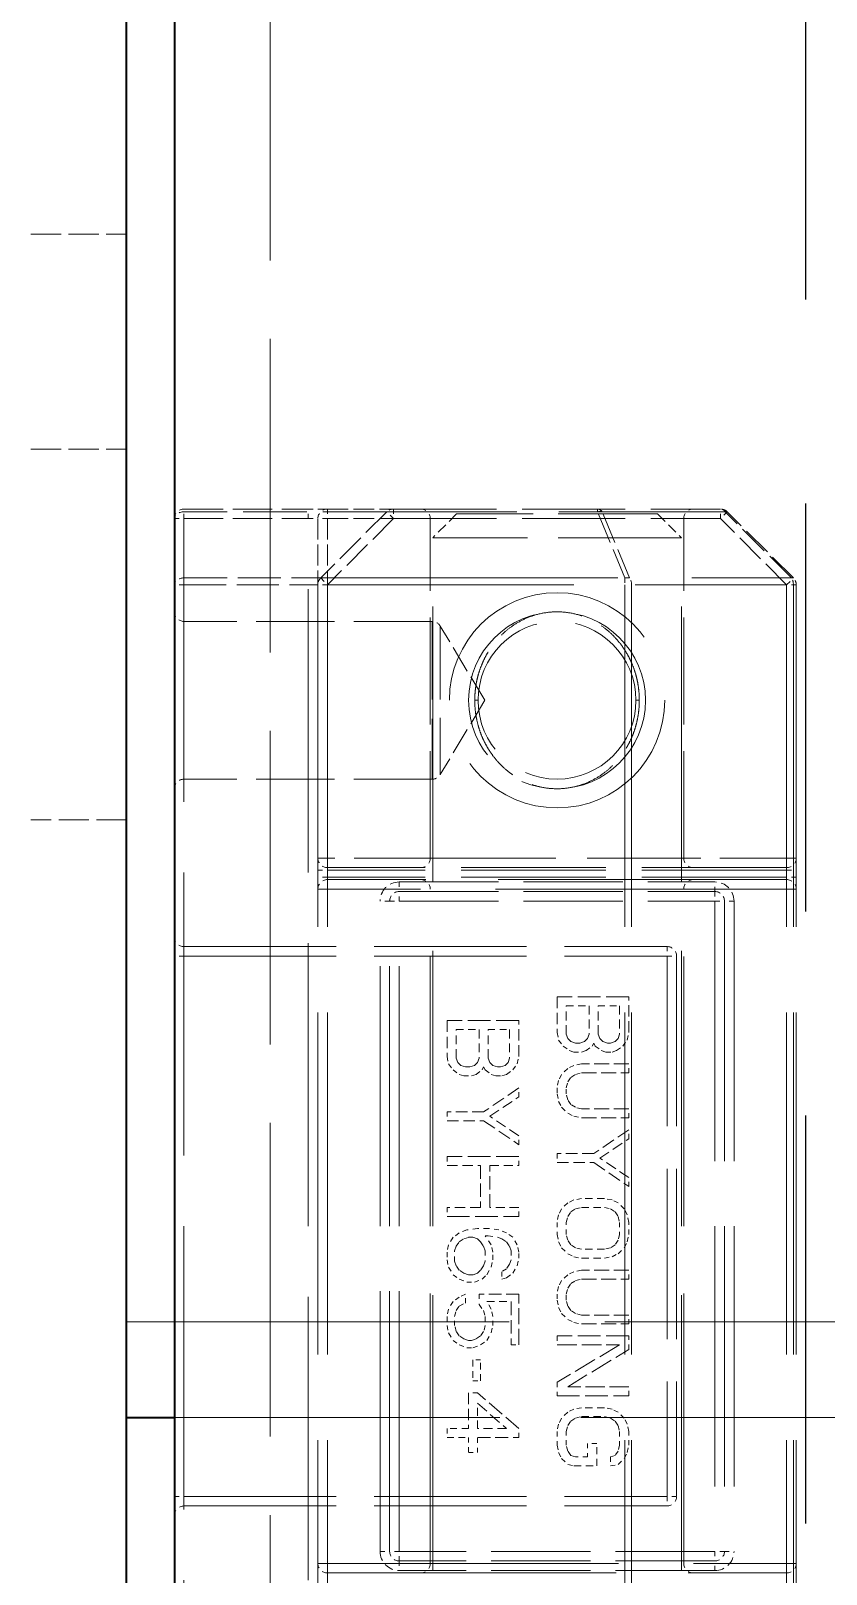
# Model space of a CAD drawing. Header units: millimetres. Extents: x 0 to 2523, y 0 to 1782.
# Drawn here: x 528.71 to 545.34, y 767.79 to 800.07 of the extents above; entities that cross this region are included whole.
import ezdxf

# ---------------------------------------------------------------- set-up
doc = ezdxf.new("R2010")
doc.units = ezdxf.units.MM
doc.header["$LTSCALE"] = 3
for name, pattern in [('CHAIN', [0.3543, 0.2362, -0.0295, 0.0591, -0.0295]), ('DASHED', [0.2067, 0.1654, -0.0413]), ('DOUBLE_DASH_CHAIN', [1.2403, 0.6614, -0.0827, 0.1654, -0.0827, 0.1654, -0.0827])]:
    doc.linetypes.add(name, pattern=pattern)
for name, color, linetype, lineweight in [('가려진 것(ISO)', 2, 'DASHED', 18), ('가려진 좁은 것(ISO)', 2, 'DASHED', 18), ('가시적인 것(ISO)', 3, 'Continuous', 40), ('단면선(ISO)', 7, 'CHAIN', 25)]:
    doc.layers.add(name, color=color, linetype=linetype, lineweight=lineweight)

# ---------------------------------------------------------------- blocks, each defined once
blk = doc.blocks.new('2dTransSection1')
at = {"layer": '단면선(ISO)', "linetype": 'DOUBLE_DASH_CHAIN', "ltscale": 5.732075}
blk.add_line((181.637, 243.488), (181.637, 325.427), dxfattribs=at)

msp = doc.modelspace()

# ---------------------------------------------------------------- linework, layer by layer
at = {"layer": '가려진 것(ISO)', "ltscale": 13.223674}
msp.add_line((533.7116, 746.0669), (533.7116, 951.0669), dxfattribs=at)
at = {"layer": '가려진 것(ISO)', "ltscale": 1.269698}
for p, q in [((528.7116, 795.8169), (530.7116, 795.8169)), ((528.7116, 791.3169), (530.7116, 791.3169)), ((530.7116, 783.5669), (528.7116, 783.5669))]:
    msp.add_line(p, q, dxfattribs=at)
at = {"layer": '가려진 것(ISO)', "ltscale": 1.650637}
msp.add_line((531.9116, 790.0669), (534.5116, 790.0669), dxfattribs=at)
at = {"layer": '가려진 것(ISO)', "ltscale": 0.398819}
msp.add_line((534.9116, 790.0669), (534.5116, 790.0669), dxfattribs=at)
at = {"layer": '가려진 것(ISO)', "ltscale": 0.877865}
for p, q in [((534.7116, 789.8669), (534.7116, 788.484)), ((534.9116, 790.0669), (536.2945, 790.0669))]:
    msp.add_line(p, q, dxfattribs=at)
at = {"layer": '가려진 것(ISO)', "ltscale": 1.24153}
for p, q in [((536.1531, 790.0083), (534.7702, 788.6254)), ((544.6531, 788.6254), (543.2702, 790.0083))]:
    msp.add_line(p, q, dxfattribs=at)
at = {"layer": '가려진 것(ISO)', "ltscale": 4.338998}
msp.add_line((536.2945, 790.0669), (543.1288, 790.0669), dxfattribs=at)
at = {"layer": '가려진 것(ISO)', "ltscale": 4.507682}
for p, q in [((537.0616, 782.7669), (537.0616, 789.8669)), ((542.3616, 782.7669), (542.3616, 789.8669))]:
    msp.add_line(p, q, dxfattribs=at)
at = {"layer": '가려진 것(ISO)', "ltscale": 0.448852}
for p, q in [((537.6117, 789.9669), (537.1116, 789.4668)), ((541.8116, 789.9669), (542.3116, 789.4668))]:
    msp.add_line(p, q, dxfattribs=at)
at = {"layer": '가려진 것(ISO)', "ltscale": 4.188526}
msp.add_line((541.8116, 789.9669), (537.6117, 789.9669), dxfattribs=at)
at = {"layer": '가려진 것(ISO)', "ltscale": 5.185843}
msp.add_line((542.3116, 789.4668), (537.1116, 789.4668), dxfattribs=at)
at = {"layer": '가려진 것(ISO)', "ltscale": 11.611019}
for p, q in [((537.1116, 760.6669), (537.1116, 789.4668)), ((542.3116, 760.6669), (542.3116, 789.4668))]:
    msp.add_line(p, q, dxfattribs=at)
at = {"layer": '가려진 것(ISO)', "ltscale": 14.424725}
for p, q in [((534.7116, 788.484), (534.7116, 761.6497)), ((544.7116, 788.484), (544.7116, 761.6497))]:
    msp.add_line(p, q, dxfattribs=at)
at = {"layer": '가려진 것(ISO)', "ltscale": 3.293022}
for p, q in [((537.0985, 787.7169), (531.9116, 787.7169)), ((537.0985, 784.4169), (531.9116, 784.4169))]:
    msp.add_line(p, q, dxfattribs=at)
at = {"layer": '가려진 것(ISO)', "ltscale": 1.150204}
for q in [(537.2699, 787.6199), (537.2699, 784.5139)]:
    msp.add_line((538.2031, 786.0669), q, dxfattribs=at)
at = {"layer": '가려진 것(ISO)', "ltscale": 6.094929}
msp.add_line((544.5116, 782.5669), (534.9116, 782.5669), dxfattribs=at)
at = {"layer": '가려진 것(ISO)', "ltscale": 12.159042}
for p, q in [((544.5116, 782.3169), (534.9116, 782.3169)), ((534.9116, 767.8169), (544.5116, 767.8169))]:
    msp.add_line(p, q, dxfattribs=at)
at = {"layer": '가려진 것(ISO)', "ltscale": 4.190233}
for p, q in [((536.4116, 782.0669), (543.0116, 782.0669)), ((543.0116, 768.0669), (536.4116, 768.0669))]:
    msp.add_line(p, q, dxfattribs=at)
at = {"layer": '가려진 것(ISO)', "ltscale": 11.369134}
for p, q in [((537.0616, 768.0169), (537.0616, 782.1169)), ((542.3616, 768.0169), (542.3616, 782.1169))]:
    msp.add_line(p, q, dxfattribs=at)
at = {"layer": '가려진 것(ISO)', "ltscale": 10.965973}
for p, q in [((536.2116, 768.2669), (536.2116, 781.8669)), ((543.2116, 781.8669), (543.2116, 768.2669))]:
    msp.add_line(p, q, dxfattribs=at)
at = {"layer": '가려진 것(ISO)', "ltscale": 6.412379}
for p, q in [((531.9116, 780.9169), (542.0116, 780.9169)), ((531.9116, 769.2169), (542.0116, 769.2169))]:
    msp.add_line(p, q, dxfattribs=at)
at = {"layer": '가려진 것(ISO)', "ltscale": 7.174257}
msp.add_line((542.2116, 780.7169), (542.2116, 769.4169), dxfattribs=at)
at = {"layer": '가려진 것(ISO)', "ltscale": 0.476074}
for p, q in [((539.7116, 779.8669), (539.7116, 779.1169)), ((541.2116, 779.1169), (541.2116, 779.8669)), ((537.4116, 779.3669), (537.4116, 778.6169)), ((538.9116, 778.6169), (538.9116, 779.3669)), ((537.8585, 771.5856), (537.8585, 770.8356))]:
    msp.add_line(p, q, dxfattribs=at)
at = {"layer": '가려진 것(ISO)', "ltscale": 0.952248}
for p, q in [((541.2116, 779.8669), (539.7116, 779.8669)), ((538.9116, 779.3669), (537.4116, 779.3669)), ((538.9116, 776.5231), (537.4116, 776.5231)), ((537.4116, 775.2731), (538.9116, 775.2731)), ((541.2116, 772.7731), (539.7116, 772.7731)), ((539.7116, 771.5231), (541.2116, 771.5231))]:
    msp.add_line(p, q, dxfattribs=at)
at = {"layer": '가려진 것(ISO)', "ltscale": 0.376871}
for p, q in [((539.9031, 779.0856), (539.9031, 779.6794)), ((540.3819, 779.6794), (540.3819, 779.0856)), ((540.5733, 779.0856), (540.5733, 779.6794)), ((541.0202, 779.6794), (541.0202, 779.0856)), ((537.6031, 778.5856), (537.6031, 779.1794)), ((538.0819, 779.1794), (538.0819, 778.5856)), ((538.2733, 778.5856), (538.2733, 779.1794)), ((538.7202, 779.1794), (538.7202, 778.5856))]:
    msp.add_line(p, q, dxfattribs=at)
at = {"layer": '가려진 것(ISO)', "ltscale": 0.303841}
for p, q in [((539.9031, 779.6794), (540.3819, 779.6794)), ((537.6031, 779.1794), (538.0819, 779.1794)), ((540.701, 775.6481), (540.2223, 775.6481)), ((540.2223, 775.4606), (540.701, 775.4606)), ((540.701, 774.5856), (540.2223, 774.5856)), ((540.2223, 774.3981), (540.701, 774.3981)), ((540.701, 771.2731), (540.2223, 771.2731)), ((540.2223, 771.0856), (540.701, 771.0856)), ((540.0627, 770.0544), (540.5414, 770.0544))]:
    msp.add_line(p, q, dxfattribs=at)
at = {"layer": '가려진 것(ISO)', "ltscale": 0.283578}
for p, q in [((540.5733, 779.6794), (541.0202, 779.6794)), ((538.2733, 779.1794), (538.7202, 779.1794)), ((537.8585, 770.8356), (537.4116, 770.8356)), ((537.4116, 770.6481), (537.8585, 770.6481))]:
    msp.add_line(p, q, dxfattribs=at)
at = {"layer": '가려진 것(ISO)', "ltscale": 0.101151}
for p, q in [((539.7116, 779.1169), (539.7436, 778.9606)), ((541.1797, 778.9606), (541.2116, 779.1169)), ((537.4116, 778.6169), (537.4436, 778.4606)), ((538.8797, 778.4606), (538.9116, 778.6169)), ((539.7436, 778.1169), (539.7116, 777.9606)), ((539.7116, 777.8356), (539.7436, 777.6794)), ((539.7436, 775.3044), (539.7116, 775.1481)), ((541.2116, 775.1481), (541.1797, 775.3044)), ((537.4436, 774.6794), (537.4116, 774.5231)), ((538.3691, 774.5231), (538.3372, 774.6794)), ((538.9116, 774.5231), (538.8797, 774.6794)), ((539.7116, 774.8981), (539.7436, 774.7419)), ((541.1797, 774.7419), (541.2116, 774.8981)), ((537.4116, 774.3669), (537.4436, 774.2106)), ((538.3372, 774.2106), (538.3691, 774.3669)), ((538.8797, 774.2419), (538.9116, 774.3981)), ((539.7436, 773.8044), (539.7116, 773.6481)), ((537.4436, 773.3356), (537.4116, 773.1794)), ((538.3691, 773.1794), (538.3372, 773.3356)), ((539.7116, 773.5231), (539.7436, 773.3669)), ((537.4116, 772.9919), (537.4436, 772.8356)), ((538.3372, 772.8356), (538.3691, 772.9919)), ((539.7436, 770.9294), (539.7116, 770.7731)), ((541.2116, 770.7731), (541.1797, 770.9294)), ((539.7116, 770.4919), (539.7436, 770.3356)), ((541.1797, 770.3356), (541.2116, 770.4919))]:
    msp.add_line(p, q, dxfattribs=at)
at = {"layer": '가려진 것(ISO)', "ltscale": 0.099868}
for p, q in [((539.7436, 778.9606), (539.8393, 778.8356)), ((541.084, 778.8356), (541.1797, 778.9606)), ((537.4436, 778.4606), (537.5393, 778.3356)), ((538.784, 778.3356), (538.8797, 778.4606)), ((538.0819, 773.4294), (538.1776, 773.3044))]:
    msp.add_line(p, q, dxfattribs=at)
at = {"layer": '가려진 것(ISO)', "ltscale": 0.100459}
for p, q in [((539.8393, 778.8356), (539.967, 778.7419)), ((540.318, 778.7419), (540.4457, 778.8356)), ((540.5095, 778.8356), (540.6372, 778.7419)), ((540.9563, 778.7419), (541.084, 778.8356)), ((537.5393, 778.3356), (537.667, 778.2419)), ((538.018, 778.2419), (538.1457, 778.3356)), ((538.2095, 778.3356), (538.3372, 778.2419)), ((538.6563, 778.2419), (538.784, 778.3356)), ((537.667, 774.9294), (537.5393, 774.8356)), ((538.784, 774.8356), (538.6563, 774.9294)), ((537.5393, 774.0544), (537.667, 773.9606)), ((538.6563, 773.9919), (538.784, 774.0856)), ((537.667, 773.5856), (537.5393, 773.4919)), ((537.5393, 772.6794), (537.667, 772.5856)), ((538.1138, 772.5856), (538.2414, 772.6794))]:
    msp.add_line(p, q, dxfattribs=at)
at = {"layer": '가려진 것(ISO)', "ltscale": 0.062776}
for p, q in [((539.9351, 778.9919), (539.9031, 779.0856)), ((540.3819, 779.0856), (540.3499, 778.9919)), ((540.6053, 778.9919), (540.5733, 779.0856)), ((541.0202, 779.0856), (540.9882, 778.9919)), ((537.6351, 778.4919), (537.6031, 778.5856)), ((538.0819, 778.5856), (538.0499, 778.4919)), ((538.3053, 778.4919), (538.2733, 778.5856)), ((538.7202, 778.5856), (538.6882, 778.4919)), ((537.5712, 774.5544), (537.6031, 774.6481)), ((538.1776, 774.6481), (538.2095, 774.5544)), ((538.7202, 774.6481), (538.7521, 774.5544)), ((537.6031, 774.2419), (537.5712, 774.3356)), ((538.2095, 774.3356), (538.1776, 774.2419)), ((538.7521, 774.3669), (538.7202, 774.2731))]:
    msp.add_line(p, q, dxfattribs=at)
at = {"layer": '가려진 것(ISO)', "ltscale": 0.056618}
for p, q in [((539.9989, 778.9294), (539.9351, 778.9919)), ((540.3499, 778.9919), (540.2861, 778.9294)), ((540.6691, 778.9294), (540.6053, 778.9919)), ((540.9882, 778.9919), (540.9244, 778.9294)), ((537.6989, 778.4294), (537.6351, 778.4919)), ((538.0499, 778.4919), (537.9861, 778.4294)), ((538.3691, 778.4294), (538.3053, 778.4919)), ((538.6882, 778.4919), (538.6244, 778.4294)), ((538.0499, 774.8044), (538.1138, 774.7419)), ((538.1138, 774.1481), (538.0499, 774.0856))]:
    msp.add_line(p, q, dxfattribs=at)
at = {"layer": '가려진 것(ISO)', "ltscale": 0.063844}
for p, q in [((540.0946, 778.8981), (539.9989, 778.9294)), ((540.2861, 778.9294), (540.1904, 778.8981)), ((540.7648, 778.8981), (540.6691, 778.9294)), ((540.9244, 778.9294), (540.8287, 778.8981)), ((539.967, 778.7419), (540.0627, 778.7106)), ((540.2223, 778.7106), (540.318, 778.7419)), ((540.6372, 778.7419), (540.7329, 778.7106)), ((540.8606, 778.7106), (540.9563, 778.7419)), ((537.667, 778.2419), (537.7627, 778.2106)), ((537.7946, 778.3981), (537.6989, 778.4294)), ((537.9861, 778.4294), (537.8904, 778.3981)), ((537.9223, 778.2106), (538.018, 778.2419)), ((538.3372, 778.2419), (538.4329, 778.2106)), ((538.4648, 778.3981), (538.3691, 778.4294)), ((538.6244, 778.4294), (538.5287, 778.3981)), ((538.5606, 778.2106), (538.6563, 778.2419)), ((537.7627, 774.8044), (537.8585, 774.8356)), ((537.9542, 774.8356), (538.0499, 774.8044)), ((538.4648, 774.8356), (538.5606, 774.8044)), ((537.8585, 774.0544), (537.7627, 774.0856)), ((538.0499, 774.0856), (537.9542, 774.0544)), ((538.5606, 773.9606), (538.6563, 773.9919)), ((537.8585, 772.6794), (537.7627, 772.7106)), ((538.018, 772.7106), (537.9223, 772.6794)), ((540.0946, 770.2419), (539.9989, 770.2731)), ((540.9244, 770.2731), (540.8287, 770.2419))]:
    msp.add_line(p, q, dxfattribs=at)
at = {"layer": '가려진 것(ISO)', "ltscale": 0.060688}
for p, q in [((540.1904, 778.8981), (540.0946, 778.8981)), ((537.8904, 778.3981), (537.7946, 778.3981)), ((537.8585, 774.8356), (537.9542, 774.8356)), ((537.9542, 774.0544), (537.8585, 774.0544))]:
    msp.add_line(p, q, dxfattribs=at)
at = {"layer": '가려진 것(ISO)', "ltscale": 0.044455}
for p, q in [((540.4457, 778.8356), (540.4776, 778.8981)), ((540.4776, 778.8981), (540.5095, 778.8356)), ((538.1457, 778.3356), (538.1776, 778.3981)), ((538.1776, 778.3981), (538.2095, 778.3356))]:
    msp.add_line(p, q, dxfattribs=at)
at = {"layer": '가려진 것(ISO)', "ltscale": 0.040425}
for p, q in [((540.8287, 778.8981), (540.7648, 778.8981)), ((538.5287, 778.3981), (538.4648, 778.3981)), ((538.2095, 774.8669), (538.2733, 774.8669)), ((537.9223, 772.6794), (537.8585, 772.6794))]:
    msp.add_line(p, q, dxfattribs=at)
at = {"layer": '가려진 것(ISO)', "ltscale": 0.101214}
for p, q in [((540.0627, 778.7106), (540.2223, 778.7106)), ((537.7627, 778.2106), (537.9223, 778.2106)), ((537.8265, 773.8981), (537.9861, 773.8981)), ((538.7521, 772.5856), (538.9116, 772.5856)), ((538.1138, 772.2731), (537.9542, 772.2731)), ((537.9542, 771.8356), (538.1138, 771.8356))]:
    msp.add_line(p, q, dxfattribs=at)
at = {"layer": '가려진 것(ISO)', "ltscale": 0.080951}
for p, q in [((540.7329, 778.7106), (540.8606, 778.7106)), ((538.4329, 778.2106), (538.5606, 778.2106)), ((537.8265, 772.5231), (537.9542, 772.5231))]:
    msp.add_line(p, q, dxfattribs=at)
at = {"layer": '가려진 것(ISO)', "ltscale": 0.089011}
for p, q in [((539.8074, 778.2419), (539.7436, 778.1169)), ((539.7436, 777.6794), (539.8074, 777.5544)), ((539.8074, 775.4294), (539.7436, 775.3044)), ((541.1797, 775.3044), (541.1159, 775.4294)), ((539.7436, 774.7419), (539.8074, 774.6169)), ((541.1159, 774.6169), (541.1797, 774.7419)), ((539.8074, 773.9294), (539.7436, 773.8044)), ((539.8074, 771.0544), (539.7436, 770.9294)), ((541.1797, 770.9294), (541.1159, 771.0544)), ((539.7436, 770.3356), (539.8074, 770.2106)), ((541.1159, 770.2106), (541.1797, 770.3356))]:
    msp.add_line(p, q, dxfattribs=at)
at = {"layer": '가려진 것(ISO)', "ltscale": 0.113336}
for p, q in [((539.9351, 778.3669), (539.8074, 778.2419)), ((539.8074, 777.5544), (539.9351, 777.4294)), ((539.9351, 775.5544), (539.8074, 775.4294)), ((541.1159, 775.4294), (540.9882, 775.5544)), ((539.8074, 774.6169), (539.9351, 774.4919)), ((540.9882, 774.4919), (541.1159, 774.6169)), ((539.9351, 774.0544), (539.8074, 773.9294)), ((539.8074, 773.2419), (539.9351, 773.1169)), ((539.9351, 771.1794), (539.8074, 771.0544)), ((541.1159, 771.0544), (540.9882, 771.1794)), ((539.8074, 770.2106), (539.9351, 770.0856)), ((540.9882, 770.0856), (541.1159, 770.2106))]:
    msp.add_line(p, q, dxfattribs=at)
at = {"layer": '가려진 것(ISO)', "ltscale": 0.090143}
for p, q in [((540.0627, 778.4294), (539.9351, 778.3669)), ((539.9351, 777.4294), (540.0627, 777.3669)), ((540.0627, 775.6169), (539.9351, 775.5544)), ((540.9882, 775.5544), (540.8606, 775.6169)), ((539.9351, 774.4919), (540.0627, 774.4294)), ((540.8606, 774.4294), (540.9882, 774.4919)), ((540.0627, 774.1169), (539.9351, 774.0544)), ((537.7946, 773.6481), (537.667, 773.5856)), ((537.667, 773.3981), (537.7946, 773.4606)), ((539.9351, 773.1169), (540.0627, 773.0544)), ((540.0627, 771.2419), (539.9351, 771.1794)), ((540.9882, 771.1794), (540.8606, 771.2419))]:
    msp.add_line(p, q, dxfattribs=at)
at = {"layer": '가려진 것(ISO)', "ltscale": 0.071908}
for p, q in [((539.9351, 778.0856), (539.9989, 778.1794)), ((539.9989, 777.6169), (539.9351, 777.7106)), ((539.9351, 775.2731), (539.9989, 775.3669)), ((540.9244, 775.3669), (540.9882, 775.2731)), ((537.6031, 774.6481), (537.667, 774.7419)), ((538.1138, 774.7419), (538.1776, 774.6481)), ((538.6563, 774.7419), (538.7202, 774.6481)), ((539.9989, 774.6794), (539.9351, 774.7731)), ((540.9882, 774.7731), (540.9244, 774.6794)), ((537.667, 774.1481), (537.6031, 774.2419)), ((538.1776, 774.2419), (538.1138, 774.1481)), ((538.7202, 774.2731), (538.6563, 774.1794)), ((539.9351, 773.7731), (539.9989, 773.8669)), ((537.6031, 773.3044), (537.667, 773.3981)), ((539.9989, 773.3044), (539.9351, 773.3981)), ((537.667, 772.7731), (537.6031, 772.8669)), ((538.1776, 772.8669), (538.1138, 772.7731)), ((539.9351, 770.8981), (539.9989, 770.9919)), ((540.9244, 770.9919), (540.9882, 770.8981)), ((539.9989, 770.2731), (539.9351, 770.3669)), ((540.9882, 770.3669), (540.9244, 770.2731))]:
    msp.add_line(p, q, dxfattribs=at)
at = {"layer": '가려진 것(ISO)', "ltscale": 0.072493}
for p, q in [((539.9989, 778.1794), (540.0946, 778.2419)), ((540.0946, 777.5544), (539.9989, 777.6169)), ((539.9989, 775.3669), (540.0946, 775.4294)), ((540.8287, 775.4294), (540.9244, 775.3669)), ((537.667, 774.7419), (537.7627, 774.8044)), ((538.5606, 774.8044), (538.6563, 774.7419)), ((540.0946, 774.6169), (539.9989, 774.6794)), ((540.9244, 774.6794), (540.8287, 774.6169)), ((537.7627, 774.0856), (537.667, 774.1481)), ((538.6563, 774.1794), (538.5606, 774.1169)), ((539.9989, 773.8669), (540.0946, 773.9294)), ((540.0946, 773.2419), (539.9989, 773.3044)), ((537.7627, 772.7106), (537.667, 772.7731)), ((538.1138, 772.7731), (538.018, 772.7106)), ((539.9989, 770.9919), (540.0946, 771.0544)), ((540.8287, 771.0544), (540.9244, 770.9919))]:
    msp.add_line(p, q, dxfattribs=at)
at = {"layer": '가려진 것(ISO)', "ltscale": 0.103138}
for p, q in [((540.2223, 778.4606), (540.0627, 778.4294)), ((540.0627, 777.3669), (540.2223, 777.3356)), ((540.2223, 775.6481), (540.0627, 775.6169)), ((540.8606, 775.6169), (540.701, 775.6481)), ((540.0627, 774.4294), (540.2223, 774.3981)), ((540.701, 774.3981), (540.8606, 774.4294)), ((540.2223, 774.1481), (540.0627, 774.1169)), ((540.0627, 773.0544), (540.2223, 773.0231)), ((540.2223, 771.2731), (540.0627, 771.2419)), ((540.8606, 771.2419), (540.701, 771.2731)), ((540.8287, 770.0544), (540.9882, 770.0856))]:
    msp.add_line(p, q, dxfattribs=at)
at = {"layer": '가려진 것(ISO)', "ltscale": 0.083344}
for p, q in [((540.0946, 778.2419), (540.2223, 778.2731)), ((540.2223, 777.5231), (540.0946, 777.5544)), ((540.0946, 775.4294), (540.2223, 775.4606)), ((540.701, 775.4606), (540.8287, 775.4294)), ((540.2223, 774.5856), (540.0946, 774.6169)), ((540.8287, 774.6169), (540.701, 774.5856)), ((540.0946, 773.9294), (540.2223, 773.9606)), ((540.2223, 773.2106), (540.0946, 773.2419)), ((540.0946, 771.0544), (540.2223, 771.0856)), ((540.701, 771.0856), (540.8287, 771.0544)), ((539.9351, 770.0856), (540.0627, 770.0544))]:
    msp.add_line(p, q, dxfattribs=at)
at = {"layer": '가려진 것(ISO)', "ltscale": 0.628045}
for p, q in [((541.2116, 778.4606), (540.2223, 778.4606)), ((540.2223, 778.2731), (541.2116, 778.2731)), ((541.2116, 777.5231), (540.2223, 777.5231)), ((540.2223, 777.3356), (541.2116, 777.3356)), ((541.2116, 774.1481), (540.2223, 774.1481)), ((540.2223, 773.9606), (541.2116, 773.9606)), ((541.2116, 773.2106), (540.2223, 773.2106)), ((540.2223, 773.0231), (541.2116, 773.0231))]:
    msp.add_line(p, q, dxfattribs=at)
at = {"layer": '가려진 것(ISO)', "ltscale": 0.118944}
for p, q in [((541.2116, 778.2731), (541.2116, 778.4606)), ((538.9116, 777.7731), (538.9116, 777.9606)), ((541.2116, 777.3356), (541.2116, 777.5231)), ((537.4116, 777.4606), (537.4116, 777.2731)), ((538.9116, 776.7731), (538.9116, 776.9606)), ((541.2116, 776.8981), (541.2116, 777.0856)), ((539.7116, 776.5856), (539.7116, 776.3981)), ((541.2116, 775.8981), (541.2116, 776.0856)), ((537.4116, 775.4606), (537.4116, 775.2731)), ((538.9116, 775.2731), (538.9116, 775.4606)), ((538.7521, 774.5544), (538.7521, 774.3669)), ((541.2116, 773.9606), (541.2116, 774.1481)), ((537.7946, 773.4606), (537.7946, 773.6481)), ((537.4116, 773.1794), (537.4116, 772.9919)), ((537.5712, 772.9919), (537.5712, 773.1794)), ((538.2095, 773.1794), (538.2095, 772.9919)), ((538.3691, 772.9919), (538.3691, 773.1794)), ((541.2116, 773.0231), (541.2116, 773.2106)), ((539.7116, 772.7731), (539.7116, 772.5856)), ((541.2116, 771.5231), (541.2116, 771.7106)), ((537.4116, 770.8356), (537.4116, 770.6481)), ((538.9116, 770.6481), (538.9116, 770.8356)), ((540.8287, 770.2419), (540.8287, 770.0544))]:
    msp.add_line(p, q, dxfattribs=at)
at = {"layer": '가려진 것(ISO)', "ltscale": 0.563788}
for p, q in [((538.9116, 777.9606), (538.1776, 777.4606)), ((538.1776, 777.2731), (538.9116, 776.7731)), ((541.2116, 777.0856), (540.4776, 776.5856)), ((540.4776, 776.3981), (541.2116, 775.8981))]:
    msp.add_line(p, q, dxfattribs=at)
at = {"layer": '가려진 것(ISO)', "ltscale": 0.079262}
for p, q in [((539.7116, 777.9606), (539.7116, 777.8356)), ((539.9031, 777.8356), (539.9031, 777.9606)), ((538.9116, 774.3981), (538.9116, 774.5231)), ((539.7116, 773.6481), (539.7116, 773.5231)), ((539.9031, 773.5231), (539.9031, 773.6481))]:
    msp.add_line(p, q, dxfattribs=at)
at = {"layer": '가려진 것(ISO)', "ltscale": 0.081808}
for p, q in [((539.9031, 777.9606), (539.9351, 778.0856)), ((539.9351, 777.7106), (539.9031, 777.8356)), ((539.9031, 775.1481), (539.9351, 775.2731)), ((540.9882, 775.2731), (541.0202, 775.1481)), ((539.9351, 774.7731), (539.9031, 774.8981)), ((541.0202, 774.8981), (540.9882, 774.7731)), ((539.9031, 773.6481), (539.9351, 773.7731)), ((539.9351, 773.3981), (539.9031, 773.5231)), ((537.5712, 773.1794), (537.6031, 773.3044)), ((537.6031, 772.8669), (537.5712, 772.9919)), ((538.1776, 773.3044), (538.2095, 773.1794)), ((538.2095, 772.9919), (538.1776, 772.8669)), ((539.9031, 770.7731), (539.9351, 770.8981)), ((540.9882, 770.8981), (541.0202, 770.7731)), ((539.9351, 770.3669), (539.9031, 770.4919)), ((541.0202, 770.4919), (540.9882, 770.3669))]:
    msp.add_line(p, q, dxfattribs=at)
at = {"layer": '가려진 것(ISO)', "ltscale": 0.463306}
for p, q in [((538.3053, 777.3669), (538.9116, 777.7731)), ((538.9116, 776.9606), (538.3053, 777.3669)), ((540.6053, 776.4919), (541.2116, 776.8981)), ((541.2116, 776.0856), (540.6053, 776.4919))]:
    msp.add_line(p, q, dxfattribs=at)
at = {"layer": '가려진 것(ISO)', "ltscale": 0.486206}
for p, q in [((538.1776, 777.4606), (537.4116, 777.4606)), ((537.4116, 777.2731), (538.1776, 777.2731)), ((540.4776, 776.5856), (539.7116, 776.5856)), ((539.7116, 776.3981), (540.4776, 776.3981))]:
    msp.add_line(p, q, dxfattribs=at)
at = {"layer": '가려진 것(ISO)', "ltscale": 0.118943}
for p, q in [((537.4116, 776.5231), (537.4116, 776.3356)), ((538.9116, 776.3356), (538.9116, 776.5231))]:
    msp.add_line(p, q, dxfattribs=at)
at = {"layer": '가려진 것(ISO)', "ltscale": 0.44568}
for p, q in [((537.4116, 776.3356), (538.1138, 776.3356)), ((538.1138, 775.4606), (537.4116, 775.4606))]:
    msp.add_line(p, q, dxfattribs=at)
at = {"layer": '가려진 것(ISO)', "ltscale": 0.555437}
for p, q in [((538.1138, 776.3356), (538.1138, 775.4606)), ((538.3053, 775.4606), (538.3053, 776.3356))]:
    msp.add_line(p, q, dxfattribs=at)
at = {"layer": '가려진 것(ISO)', "ltscale": 0.384892}
for p, q in [((538.3053, 776.3356), (538.9116, 776.3356)), ((538.9116, 775.4606), (538.3053, 775.4606)), ((538.6563, 770.8356), (538.0499, 770.8356))]:
    msp.add_line(p, q, dxfattribs=at)
at = {"layer": '가려진 것(ISO)', "ltscale": 0.108707}
for p, q in [((537.8265, 774.9919), (537.667, 774.9294)), ((538.6563, 774.9294), (538.4968, 774.9919)), ((537.667, 773.9606), (537.8265, 773.8981)), ((537.9861, 773.8981), (538.1457, 773.9606)), ((537.667, 772.5856), (537.8265, 772.5231)), ((537.9542, 772.5231), (538.1138, 772.5856))]:
    msp.add_line(p, q, dxfattribs=at)
at = {"layer": '가려진 것(ISO)', "ltscale": 0.14312}
for p, q in [((538.0499, 775.0231), (537.8265, 774.9919)), ((538.4968, 774.9919), (538.2733, 775.0231))]:
    msp.add_line(p, q, dxfattribs=at)
at = {"layer": '가려진 것(ISO)', "ltscale": 0.141739}
msp.add_line((538.2733, 775.0231), (538.0499, 775.0231), dxfattribs=at)
at = {"layer": '가려진 것(ISO)', "ltscale": 0.158625}
for p, q in [((539.7116, 775.1481), (539.7116, 774.8981)), ((539.9031, 774.8981), (539.9031, 775.1481)), ((541.0202, 775.1481), (541.0202, 774.8981)), ((541.2116, 774.8981), (541.2116, 775.1481))]:
    msp.add_line(p, q, dxfattribs=at)
at = {"layer": '가려진 것(ISO)', "ltscale": 0.116246}
for p, q in [((537.5393, 774.8356), (537.4436, 774.6794)), ((538.8797, 774.6794), (538.784, 774.8356)), ((537.4436, 774.2106), (537.5393, 774.0544)), ((538.2414, 774.0544), (538.3372, 774.2106)), ((538.784, 774.0856), (538.8797, 774.2419)), ((537.5393, 773.4919), (537.4436, 773.3356)), ((538.3372, 773.3356), (538.2414, 773.4919)), ((537.4436, 772.8356), (537.5393, 772.6794)), ((538.2414, 772.6794), (538.3372, 772.8356))]:
    msp.add_line(p, q, dxfattribs=at)
at = {"layer": '가려진 것(ISO)', "ltscale": 0.143916}
msp.add_line((538.3372, 774.6794), (538.2095, 774.8669), dxfattribs=at)
at = {"layer": '가려진 것(ISO)', "ltscale": 0.123085}
msp.add_line((538.2733, 774.8669), (538.4648, 774.8356), dxfattribs=at)
at = {"layer": '가려진 것(ISO)', "ltscale": 0.099103}
for p, q in [((537.4116, 774.5231), (537.4116, 774.3669)), ((538.3691, 774.3669), (538.3691, 774.5231)), ((538.5606, 774.1169), (538.5606, 773.9606))]:
    msp.add_line(p, q, dxfattribs=at)
at = {"layer": '가려진 것(ISO)', "ltscale": 0.138784}
for p, q in [((537.5712, 774.3356), (537.5712, 774.5544)), ((538.2095, 774.5544), (538.2095, 774.3356)), ((538.0819, 773.6481), (538.0819, 773.4294))]:
    msp.add_line(p, q, dxfattribs=at)
at = {"layer": '가려진 것(ISO)', "ltscale": 0.084977}
msp.add_line((538.1457, 773.9606), (538.2414, 774.0544), dxfattribs=at)
at = {"layer": '가려진 것(ISO)', "ltscale": 0.526731}
msp.add_line((538.9116, 773.6481), (538.0819, 773.6481), dxfattribs=at)
at = {"layer": '가려진 것(ISO)', "ltscale": 0.67448}
msp.add_line((538.9116, 772.5856), (538.9116, 773.6481), dxfattribs=at)
at = {"layer": '가려진 것(ISO)', "ltscale": 0.324104}
msp.add_line((538.2414, 773.4919), (538.7521, 773.4919), dxfattribs=at)
at = {"layer": '가려진 것(ISO)', "ltscale": 0.575277}
msp.add_line((538.7521, 773.4919), (538.7521, 772.5856), dxfattribs=at)
at = {"layer": '가려진 것(ISO)', "ltscale": 0.08901}
msp.add_line((539.7436, 773.3669), (539.8074, 773.2419), dxfattribs=at)
at = {"layer": '가려진 것(ISO)', "ltscale": 16.126431}
msp.add_line((530.7116, 773.0669), (550.7116, 773.0669), dxfattribs=at)
at = {"layer": '가려진 것(ISO)', "ltscale": 0.178465}
for p, q in [((541.2116, 772.4919), (541.2116, 772.7731)), ((539.7116, 771.8044), (539.7116, 771.5231)), ((539.7116, 770.7731), (539.7116, 770.4919)), ((539.9031, 770.4919), (539.9031, 770.7731)), ((541.0202, 770.7731), (541.0202, 770.4919)), ((541.2116, 770.4919), (541.2116, 770.7731)), ((540.3499, 770.5231), (540.3499, 770.2419))]:
    msp.add_line(p, q, dxfattribs=at)
at = {"layer": '가려진 것(ISO)', "ltscale": 0.830672}
msp.add_line((539.7116, 772.5856), (541.0202, 772.5856), dxfattribs=at)
at = {"layer": '가려진 것(ISO)', "ltscale": 0.967481}
msp.add_line((541.0202, 772.5856), (539.7116, 771.8044), dxfattribs=at)
at = {"layer": '가려진 것(ISO)', "ltscale": 0.95014}
msp.add_line((539.9351, 771.7106), (541.2116, 772.4919), dxfattribs=at)
at = {"layer": '가려진 것(ISO)', "ltscale": 0.277669}
for p, q in [((537.9542, 772.2731), (537.9542, 771.8356)), ((538.1138, 771.8356), (538.1138, 772.2731))]:
    msp.add_line(p, q, dxfattribs=at)
at = {"layer": '가려진 것(ISO)', "ltscale": 0.810409}
msp.add_line((541.2116, 771.7106), (539.9351, 771.7106), dxfattribs=at)
at = {"layer": '가려진 것(ISO)', "ltscale": 0.121476}
for p, q in [((538.0499, 771.5856), (537.8585, 771.5856)), ((540.5414, 770.5231), (540.3499, 770.5231)), ((537.8585, 770.3356), (538.0499, 770.3356))]:
    msp.add_line(p, q, dxfattribs=at)
at = {"layer": '가려진 것(ISO)', "ltscale": 0.725195}
msp.add_line((538.9116, 770.8356), (538.0499, 771.5856), dxfattribs=at)
at = {"layer": '가려진 것(ISO)', "ltscale": 13.707466}
msp.add_line((531.7116, 771.0669), (548.7116, 771.0669), dxfattribs=at)
at = {"layer": '가려진 것(ISO)', "ltscale": 0.511743}
msp.add_line((538.0499, 771.3669), (538.6563, 770.8356), dxfattribs=at)
at = {"layer": '가려진 것(ISO)', "ltscale": 0.33719}
msp.add_line((538.0499, 770.8356), (538.0499, 771.3669), dxfattribs=at)
at = {"layer": '가려진 것(ISO)', "ltscale": 0.198306}
for p, q in [((537.8585, 770.6481), (537.8585, 770.3356)), ((538.0499, 770.3356), (538.0499, 770.6481))]:
    msp.add_line(p, q, dxfattribs=at)
at = {"layer": '가려진 것(ISO)', "ltscale": 0.546994}
msp.add_line((538.0499, 770.6481), (538.9116, 770.6481), dxfattribs=at)
at = {"layer": '가려진 것(ISO)', "ltscale": 0.297509}
msp.add_line((540.5414, 770.0544), (540.5414, 770.5231), dxfattribs=at)
at = {"layer": '가려진 것(ISO)', "ltscale": 0.162002}
msp.add_line((540.3499, 770.2419), (540.0946, 770.2419), dxfattribs=at)
at = {"layer": '가려진 것(ISO)', "ltscale": 11.399102}
msp.add_circle((539.7116, 786.0669), 2.25, dxfattribs=at)
at = {"layer": '가려진 것(ISO)', "ltscale": 6.582059}
msp.add_circle((539.7116, 786.0669), 1.65, dxfattribs=at)
at = {"layer": '가려진 것(ISO)', "ltscale": 0.199359}
for centre, start, end in [((531.9116, 789.8669), 90, 180), ((534.9116, 789.8669), 90, 180), ((536.8616, 789.8669), 0, 90), ((542.5616, 789.8669), 90, 180), ((531.9116, 787.9169), 180, 270), ((531.9116, 784.2169), 90, 180), ((534.9116, 782.7669), 180, 270), ((536.8616, 782.7669), 270, 0), ((542.5616, 782.7669), 180, 270), ((544.5116, 782.7669), 270, 0), ((534.9116, 782.1169), 90, 180), ((536.4116, 781.8669), 90, 180), ((536.8616, 782.1169), 0, 90), ((542.5616, 782.1169), 90, 180), ((543.0116, 781.8669), 0, 90), ((544.5116, 782.1169), 0, 90), ((531.9116, 781.1169), 180, 270), ((542.0116, 780.7169), 0, 90), ((531.9116, 769.0169), 90, 180), ((542.0116, 769.4169), 270, 0), ((536.4116, 768.2669), 180, 270), ((543.0116, 768.2669), 270, 0), ((534.9116, 768.0169), 180, 270), ((536.8616, 768.0169), 270, 0), ((542.5616, 768.0169), 180, 270), ((544.5116, 768.0169), 270, 0)]:
    msp.add_arc(centre, 0.2, start, end, dxfattribs=at)
at = {"layer": '가려진 것(ISO)', "ltscale": 0.09963}
for centre, start, end in [((536.2945, 789.8669), 89.99998, 134.99999), ((543.1288, 789.8669), 45.00001, 90.00002), ((534.9116, 788.484), 135.00002, 180), ((544.5116, 788.484), 0, 44.99998)]:
    msp.add_arc(centre, 0.2, start, end, dxfattribs=at)
at = {"layer": '가려진 것(ISO)', "ltscale": 0.130657}
for centre, start, end in [((537.0985, 787.5169), 31, 90), ((537.0985, 784.6169), 270, 329)]:
    msp.add_arc(centre, 0.2, start, end, dxfattribs=at)
at = {"layer": '가려진 좁은 것(ISO)', "ltscale": 0.199359}
for p, q in [((531.7116, 789.8669), (531.9116, 789.8669)), ((531.9116, 789.8669), (531.9116, 790.0669)), ((534.5116, 789.8669), (534.5116, 790.0669)), ((534.5116, 789.8669), (534.7116, 789.8669)), ((534.9116, 789.8669), (534.7116, 789.8669)), ((534.9116, 790.0669), (534.9116, 789.8669)), ((536.2945, 789.8669), (536.1531, 790.0083)), ((536.2945, 790.0669), (536.2945, 789.8669)), ((543.1288, 789.8669), (543.1288, 790.0669)), ((543.2702, 790.0083), (543.1288, 789.8669)), ((531.9116, 788.484), (531.7116, 788.484)), ((534.9116, 788.484), (534.7116, 788.484)), ((534.7702, 788.6254), (534.9116, 788.484)), ((544.5116, 788.484), (544.6531, 788.6254)), ((544.7116, 788.484), (544.5116, 788.484)), ((534.7116, 782.5169), (534.9116, 782.5169)), ((534.9116, 782.3669), (534.7116, 782.3669)), ((544.5116, 782.5169), (544.7116, 782.5169)), ((544.7116, 782.3669), (544.5116, 782.3669)), ((536.4116, 782.2669), (536.4116, 782.0669)), ((536.4116, 781.8669), (536.4116, 782.0669)), ((543.0116, 782.0669), (543.0116, 782.2669)), ((543.0116, 782.0669), (543.0116, 781.8669)), ((536.2116, 781.8669), (536.0116, 781.8669)), ((536.2116, 781.8669), (536.4116, 781.8669)), ((543.0116, 781.8669), (543.2116, 781.8669)), ((543.4116, 781.8669), (543.2116, 781.8669)), ((542.0116, 780.9169), (542.0116, 780.7169)), ((531.9116, 780.7169), (531.7116, 780.7169)), ((542.0116, 780.7169), (542.2116, 780.7169)), ((531.7116, 769.4169), (531.9116, 769.4169)), ((542.0116, 769.4169), (542.0116, 769.2169)), ((542.2116, 769.4169), (542.0116, 769.4169)), ((536.0116, 768.2669), (536.2116, 768.2669)), ((536.4116, 768.2669), (536.2116, 768.2669)), ((536.4116, 768.0669), (536.4116, 768.2669)), ((543.2116, 768.2669), (543.0116, 768.2669)), ((543.0116, 768.2669), (543.0116, 768.0669)), ((543.2116, 768.2669), (543.4116, 768.2669)), ((536.4116, 768.0669), (536.4116, 767.8669)), ((543.0116, 767.8669), (543.0116, 768.0669))]:
    msp.add_line(p, q, dxfattribs=at)
at = {"layer": '가려진 좁은 것(ISO)', "ltscale": 2.692774}
msp.add_line((536.1531, 790.0083), (531.9116, 790.0083), dxfattribs=at)
at = {"layer": '가려진 좁은 것(ISO)', "ltscale": 1.650637}
msp.add_line((531.9116, 789.8669), (534.5116, 789.8669), dxfattribs=at)
at = {"layer": '가려진 좁은 것(ISO)', "ltscale": 11.933559}
for p, q in [((531.9116, 789.8669), (531.9116, 760.2669)), ((534.5116, 760.2669), (534.5116, 789.8669))]:
    msp.add_line(p, q, dxfattribs=at)
at = {"layer": '가려진 좁은 것(ISO)', "ltscale": 0.877865}
for q in [(536.2945, 789.8669), (534.9116, 788.484)]:
    msp.add_line((534.9116, 789.8669), q, dxfattribs=at)
at = {"layer": '가려진 좁은 것(ISO)', "ltscale": 1.24153}
for p, q in [((536.2945, 789.8669), (534.9116, 788.484)), ((544.5116, 788.484), (543.1288, 789.8669))]:
    msp.add_line(p, q, dxfattribs=at)
at = {"layer": '가려진 좁은 것(ISO)', "ltscale": 7.097816}
msp.add_line((543.2702, 790.0083), (536.1531, 790.0083), dxfattribs=at)
at = {"layer": '가려진 좁은 것(ISO)', "ltscale": 4.338999}
msp.add_line((536.2945, 789.8669), (543.1288, 789.8669), dxfattribs=at)
at = {"layer": '가려진 좁은 것(ISO)', "ltscale": 0.09963}
for p, q in [((540.556, 790.0083), (540.556, 790.0669)), ((541.1288, 788.6254), (541.1288, 788.484))]:
    msp.add_line(p, q, dxfattribs=at)
at = {"layer": '가려진 좁은 것(ISO)', "ltscale": 1.293692}
for p, q in [((541.1288, 788.6254), (540.556, 790.0083)), ((541.2288, 788.6254), (540.656, 790.0083)), ((544.6116, 788.6254), (543.2288, 790.0083))]:
    msp.add_line(p, q, dxfattribs=at)
at = {"layer": '가려진 좁은 것(ISO)', "ltscale": 1.814808}
msp.add_line((531.9116, 788.6254), (534.7702, 788.6254), dxfattribs=at)
at = {"layer": '가려진 좁은 것(ISO)', "ltscale": 1.777617}
msp.add_line((531.9116, 788.484), (534.7116, 788.484), dxfattribs=at)
at = {"layer": '가려진 좁은 것(ISO)', "ltscale": 12.517282}
msp.add_line((534.7702, 788.6254), (544.6531, 788.6254), dxfattribs=at)
at = {"layer": '가려진 좁은 것(ISO)', "ltscale": 14.424725}
for p, q in [((534.9116, 788.484), (534.9116, 761.6497)), ((541.1288, 788.484), (541.1288, 761.6497)), ((541.2702, 788.484), (541.2702, 761.6497)), ((544.5116, 788.484), (544.5116, 761.6497)), ((544.6531, 788.484), (544.6531, 761.6497))]:
    msp.add_line(p, q, dxfattribs=at)
at = {"layer": '가려진 좁은 것(ISO)', "ltscale": 10.377377}
msp.add_line((534.9116, 788.484), (544.5116, 788.484), dxfattribs=at)
at = {"layer": '가려진 좁은 것(ISO)', "ltscale": 3.290979}
msp.add_line((537.0985, 787.7169), (537.0985, 784.4169), dxfattribs=at)
at = {"layer": '가려진 좁은 것(ISO)', "ltscale": 3.097519}
msp.add_line((537.2699, 787.6199), (537.2699, 784.5139), dxfattribs=at)
at = {"layer": '가려진 좁은 것(ISO)', "ltscale": 3.21311}
for p, q in [((537.0616, 782.7669), (534.7116, 782.7669)), ((544.7116, 782.7669), (542.3616, 782.7669))]:
    msp.add_line(p, q, dxfattribs=at)
at = {"layer": '가려진 좁은 것(ISO)', "ltscale": 5.285573}
msp.add_line((537.0616, 782.7669), (542.3616, 782.7669), dxfattribs=at)
at = {"layer": '가려진 좁은 것(ISO)', "ltscale": 6.094929}
for p, q in [((544.5116, 782.5169), (534.9116, 782.5169)), ((544.5116, 782.3669), (534.9116, 782.3669))]:
    msp.add_line(p, q, dxfattribs=at)
at = {"layer": '가려진 좁은 것(ISO)', "ltscale": 12.665669}
for p, q in [((544.7116, 782.1169), (534.7116, 782.1169)), ((534.7116, 768.0169), (544.7116, 768.0169))]:
    msp.add_line(p, q, dxfattribs=at)
at = {"layer": '가려진 좁은 것(ISO)', "ltscale": 4.190233}
for p, q in [((536.4116, 782.2669), (543.0116, 782.2669)), ((536.4116, 781.8669), (543.0116, 781.8669)), ((543.0116, 768.2669), (536.4116, 768.2669)), ((543.0116, 767.8669), (536.4116, 767.8669))]:
    msp.add_line(p, q, dxfattribs=at)
at = {"layer": '가려진 좁은 것(ISO)', "ltscale": 10.965973}
for p, q in [((536.0116, 768.2669), (536.0116, 781.8669)), ((536.4116, 768.2669), (536.4116, 781.8669)), ((543.0116, 781.8669), (543.0116, 768.2669)), ((543.4116, 781.8669), (543.4116, 768.2669))]:
    msp.add_line(p, q, dxfattribs=at)
at = {"layer": '가려진 좁은 것(ISO)', "ltscale": 6.412379}
for p, q in [((531.9116, 780.7169), (542.0116, 780.7169)), ((531.9116, 769.4169), (542.0116, 769.4169))]:
    msp.add_line(p, q, dxfattribs=at)
at = {"layer": '가려진 좁은 것(ISO)', "ltscale": 7.174257}
msp.add_line((542.0116, 780.7169), (542.0116, 769.4169), dxfattribs=at)
at = {"layer": '가려진 좁은 것(ISO)', "ltscale": 7.379896}
msp.add_circle((539.7116, 786.0669), 1.85, dxfattribs=at)
at = {"layer": '가려진 좁은 것(ISO)', "ltscale": 0.398819}
for centre, start, end in [((536.4116, 781.8669), 90, 180), ((543.0116, 781.8669), 0, 90), ((536.4116, 768.2669), 180, 270), ((543.0116, 768.2669), 270, 0)]:
    msp.add_arc(centre, 0.4, start, end, dxfattribs=at)
at = {"layer": '가려진 좁은 것(ISO)', "ltscale": 0.199359}
for centre in [(531.9116, 789.8669), (531.9116, 788.484)]:
    msp.add_ellipse(centre, major_axis=(-0.2, 0), ratio=0.7071068, start_param=4.712389, end_param=6.2831853, dxfattribs=at)
at = {"layer": '가려진 좁은 것(ISO)', "ltscale": 0.09963}
for centre, major_axis, start_param, end_param in [((540.556, 789.8669), (0, 0.2), 5.4977871, 6.2831853), ((543.1288, 789.8669), (0, 0.2), 5.4977871, 6.2831853), ((541.1288, 788.484), (0, 0.2), 4.712389, 5.4977871), ((544.5116, 788.484), (0, -0.2), 1.5707963, 2.3561945)]:
    msp.add_ellipse(centre, major_axis=major_axis, ratio=0.7071068, start_param=start_param, end_param=end_param, dxfattribs=at)
at = {"layer": '가려진 좁은 것(ISO)', "ltscale": 0.069489}
for centre, major_axis, ratio, start_param, end_param in [((540.556, 789.8669), (-0.1848, -0.0765), 0.6785983, 3.8903464, 4.4383748), ((543.1288, 789.8669), (0.1414, 0.1414), 0.2810846, 0, 0.5480284), ((541.1288, 788.484), (-0.1848, -0.0765), 0.6785983, 3.8903464, 4.4383748), ((544.5116, 788.484), (0.1414, 0.1414), 0.2810846, 0, 0.5480284)]:
    msp.add_ellipse(centre, major_axis=major_axis, ratio=ratio, start_param=start_param, end_param=end_param, dxfattribs=at)
at = {"layer": '가려진 좁은 것(ISO)', "ltscale": 0.109657}
for centre, major_axis, start_param, end_param in [((537.8616, 786.0669), (0.2, 0), 5.4200726, 6.2853031), ((541.5616, 786.0669), (-0.2, 0), 5.4181874, 6.2821293)]:
    msp.add_ellipse(centre, major_axis=major_axis, ratio=0.00001, start_param=start_param, end_param=end_param, dxfattribs=at)
at = {"layer": '가려진 좁은 것(ISO)', "ltscale": 3.67114}
for points in [[(541.4318, 786.0669), (541.4318, 786.1162), (541.43, 786.166), (541.4262, 786.2164), (541.4224, 786.2669), (541.4166, 786.3182), (541.4087, 786.3691), (541.4009, 786.4201), (541.391, 786.4709), (541.3793, 786.5205), (541.3676, 786.5702), (541.3541, 786.6187), (541.3395, 786.6649), (541.3248, 786.711), (541.309, 786.7549), (541.2915, 786.7987), (541.274, 786.8425), (541.2547, 786.8863), (541.2321, 786.932), (541.2096, 786.9777), (541.1838, 787.0255), (541.1547, 787.0737), (541.1256, 787.122), (541.0932, 787.1708), (541.0567, 787.2201), (541.0201, 787.2694), (540.9794, 787.3193), (540.9333, 787.3692), (540.8873, 787.4192), (540.8359, 787.4693), (540.7781, 787.5185), (540.7202, 787.5676), (540.6559, 787.6159), (540.583, 787.662), (540.51, 787.7081), (540.4283, 787.752), (540.3378, 787.7899), (540.2473, 787.8279), (540.148, 787.8598), (540.0456, 787.8817), (539.9432, 787.9035), (539.8378, 787.9154), (539.732, 787.9167), (539.6263, 787.9181), (539.5203, 787.9089), (539.4166, 787.8894), (539.3129, 787.8699), (539.2115, 787.84), (539.1184, 787.8034), (539.0254, 787.7667), (538.9406, 787.7232), (538.8648, 787.6772), (538.7891, 787.6311), (538.7222, 787.5824), (538.6623, 787.5327), (538.6023, 787.483), (538.5491, 787.4323), (538.5015, 787.3817), (538.4539, 787.331), (538.4118, 787.2803), (538.3741, 787.2301), (538.3364, 787.18), (538.303, 787.1303), (538.2731, 787.0812), (538.2432, 787.0321), (538.2167, 786.9836), (538.1935, 786.9368), (538.1703, 786.89), (538.1504, 786.845), (538.1325, 786.8005), (538.1147, 786.7561), (538.0989, 786.7122), (538.0843, 786.6663), (538.0697, 786.6205), (538.0563, 786.5727), (538.0446, 786.5232), (538.0329, 786.4738), (538.0229, 786.4228), (538.015, 786.3715), (538.007, 786.3202), (538.0011, 786.2687), (537.9972, 786.2178), (537.9933, 786.1669), (537.9915, 786.1167), (537.9915, 786.0669)], [(537.9915, 786.0669), (537.9915, 786.0176), (537.9933, 785.9679), (537.9971, 785.9174), (538.0009, 785.867), (538.0067, 785.8159), (538.0145, 785.7649), (538.0224, 785.714), (538.0322, 785.6633), (538.0439, 785.6137), (538.0555, 785.5641), (538.069, 785.5157), (538.0836, 785.4695), (538.0982, 785.4234), (538.114, 785.3795), (538.1315, 785.3358), (538.149, 785.292), (538.1682, 785.2483), (538.1907, 785.2026), (538.2132, 785.157), (538.2389, 785.1093), (538.2679, 785.061), (538.2969, 785.0128), (538.3293, 784.9641), (538.3657, 784.9148), (538.4022, 784.8655), (538.4428, 784.8157), (538.4888, 784.7658), (538.5347, 784.7158), (538.586, 784.6658), (538.6436, 784.6166), (538.7013, 784.5675), (538.7654, 784.5192), (538.8382, 784.4731), (538.911, 784.427), (538.9924, 784.383), (539.0827, 784.3449), (539.173, 784.3069), (539.2722, 784.2748), (539.3746, 784.2527), (539.4769, 784.2307), (539.5823, 784.2186), (539.6881, 784.217), (539.7938, 784.2155), (539.8998, 784.2244), (540.0036, 784.2437), (540.1074, 784.263), (540.2089, 784.2927), (540.3022, 784.3293), (540.3954, 784.3659), (540.4804, 784.4093), (540.5564, 784.4553), (540.6324, 784.5013), (540.6994, 784.55), (540.7595, 784.5997), (540.8197, 784.6494), (540.8729, 784.7002), (540.9207, 784.7509), (540.9684, 784.8016), (541.0106, 784.8523), (541.0484, 784.9025), (541.0862, 784.9527), (541.1196, 785.0024), (541.1496, 785.0515), (541.1796, 785.1007), (541.2061, 785.1493), (541.2294, 785.1961), (541.2526, 785.243), (541.2726, 785.288), (541.2905, 785.3325), (541.3084, 785.377), (541.3242, 785.4209), (541.3388, 785.4668), (541.3534, 785.5127), (541.3668, 785.5606), (541.3786, 785.61), (541.3903, 785.6595), (541.4003, 785.7106), (541.4083, 785.7619), (541.4163, 785.8133), (541.4222, 785.8649), (541.4261, 785.9158), (541.43, 785.9667), (541.4318, 786.017), (541.4318, 786.0669)]]:
    msp.add_open_spline(points, degree=3, knots=[0, 0, 0, 0, 0.0357143, 0.0357143, 0.0357143, 0.0714286, 0.0714286, 0.0714286, 0.1071429, 0.1071429, 0.1071429, 0.1428571, 0.1428571, 0.1428571, 0.1785714, 0.1785714, 0.1785714, 0.2142857, 0.2142857, 0.2142857, 0.25, 0.25, 0.25, 0.2857143, 0.2857143, 0.2857143, 0.3214286, 0.3214286, 0.3214286, 0.3571429, 0.3571429, 0.3571429, 0.3928571, 0.3928571, 0.3928571, 0.4285714, 0.4285714, 0.4285714, 0.4642857, 0.4642857, 0.4642857, 0.5, 0.5, 0.5, 0.5357143, 0.5357143, 0.5357143, 0.5714286, 0.5714286, 0.5714286, 0.6071429, 0.6071429, 0.6071429, 0.6428571, 0.6428571, 0.6428571, 0.6785714, 0.6785714, 0.6785714, 0.7142857, 0.7142857, 0.7142857, 0.75, 0.75, 0.75, 0.7857143, 0.7857143, 0.7857143, 0.8214286, 0.8214286, 0.8214286, 0.8571429, 0.8571429, 0.8571429, 0.8928571, 0.8928571, 0.8928571, 0.9285714, 0.9285714, 0.9285714, 0.9642857, 0.9642857, 0.9642857, 1, 1, 1, 1], dxfattribs=at)
at = {"layer": '가시적인 것(ISO)'}
for p, q in [((530.7116, 486.0669), (530.7116, 1166.0669)), ((531.7116, 953.0669), (531.7116, 744.0669)), ((530.7116, 771.0669), (531.7116, 771.0669))]:
    msp.add_line(p, q, dxfattribs=at)

# ---------------------------------------------------------------- block references
at = {"layer": '단면선(ISO)', "xscale": 3, "yscale": 3, "zscale": 3}
msp.add_blockref('2dTransSection1', (0, 0), dxfattribs=at)

doc.saveas('drawing.dxf')
